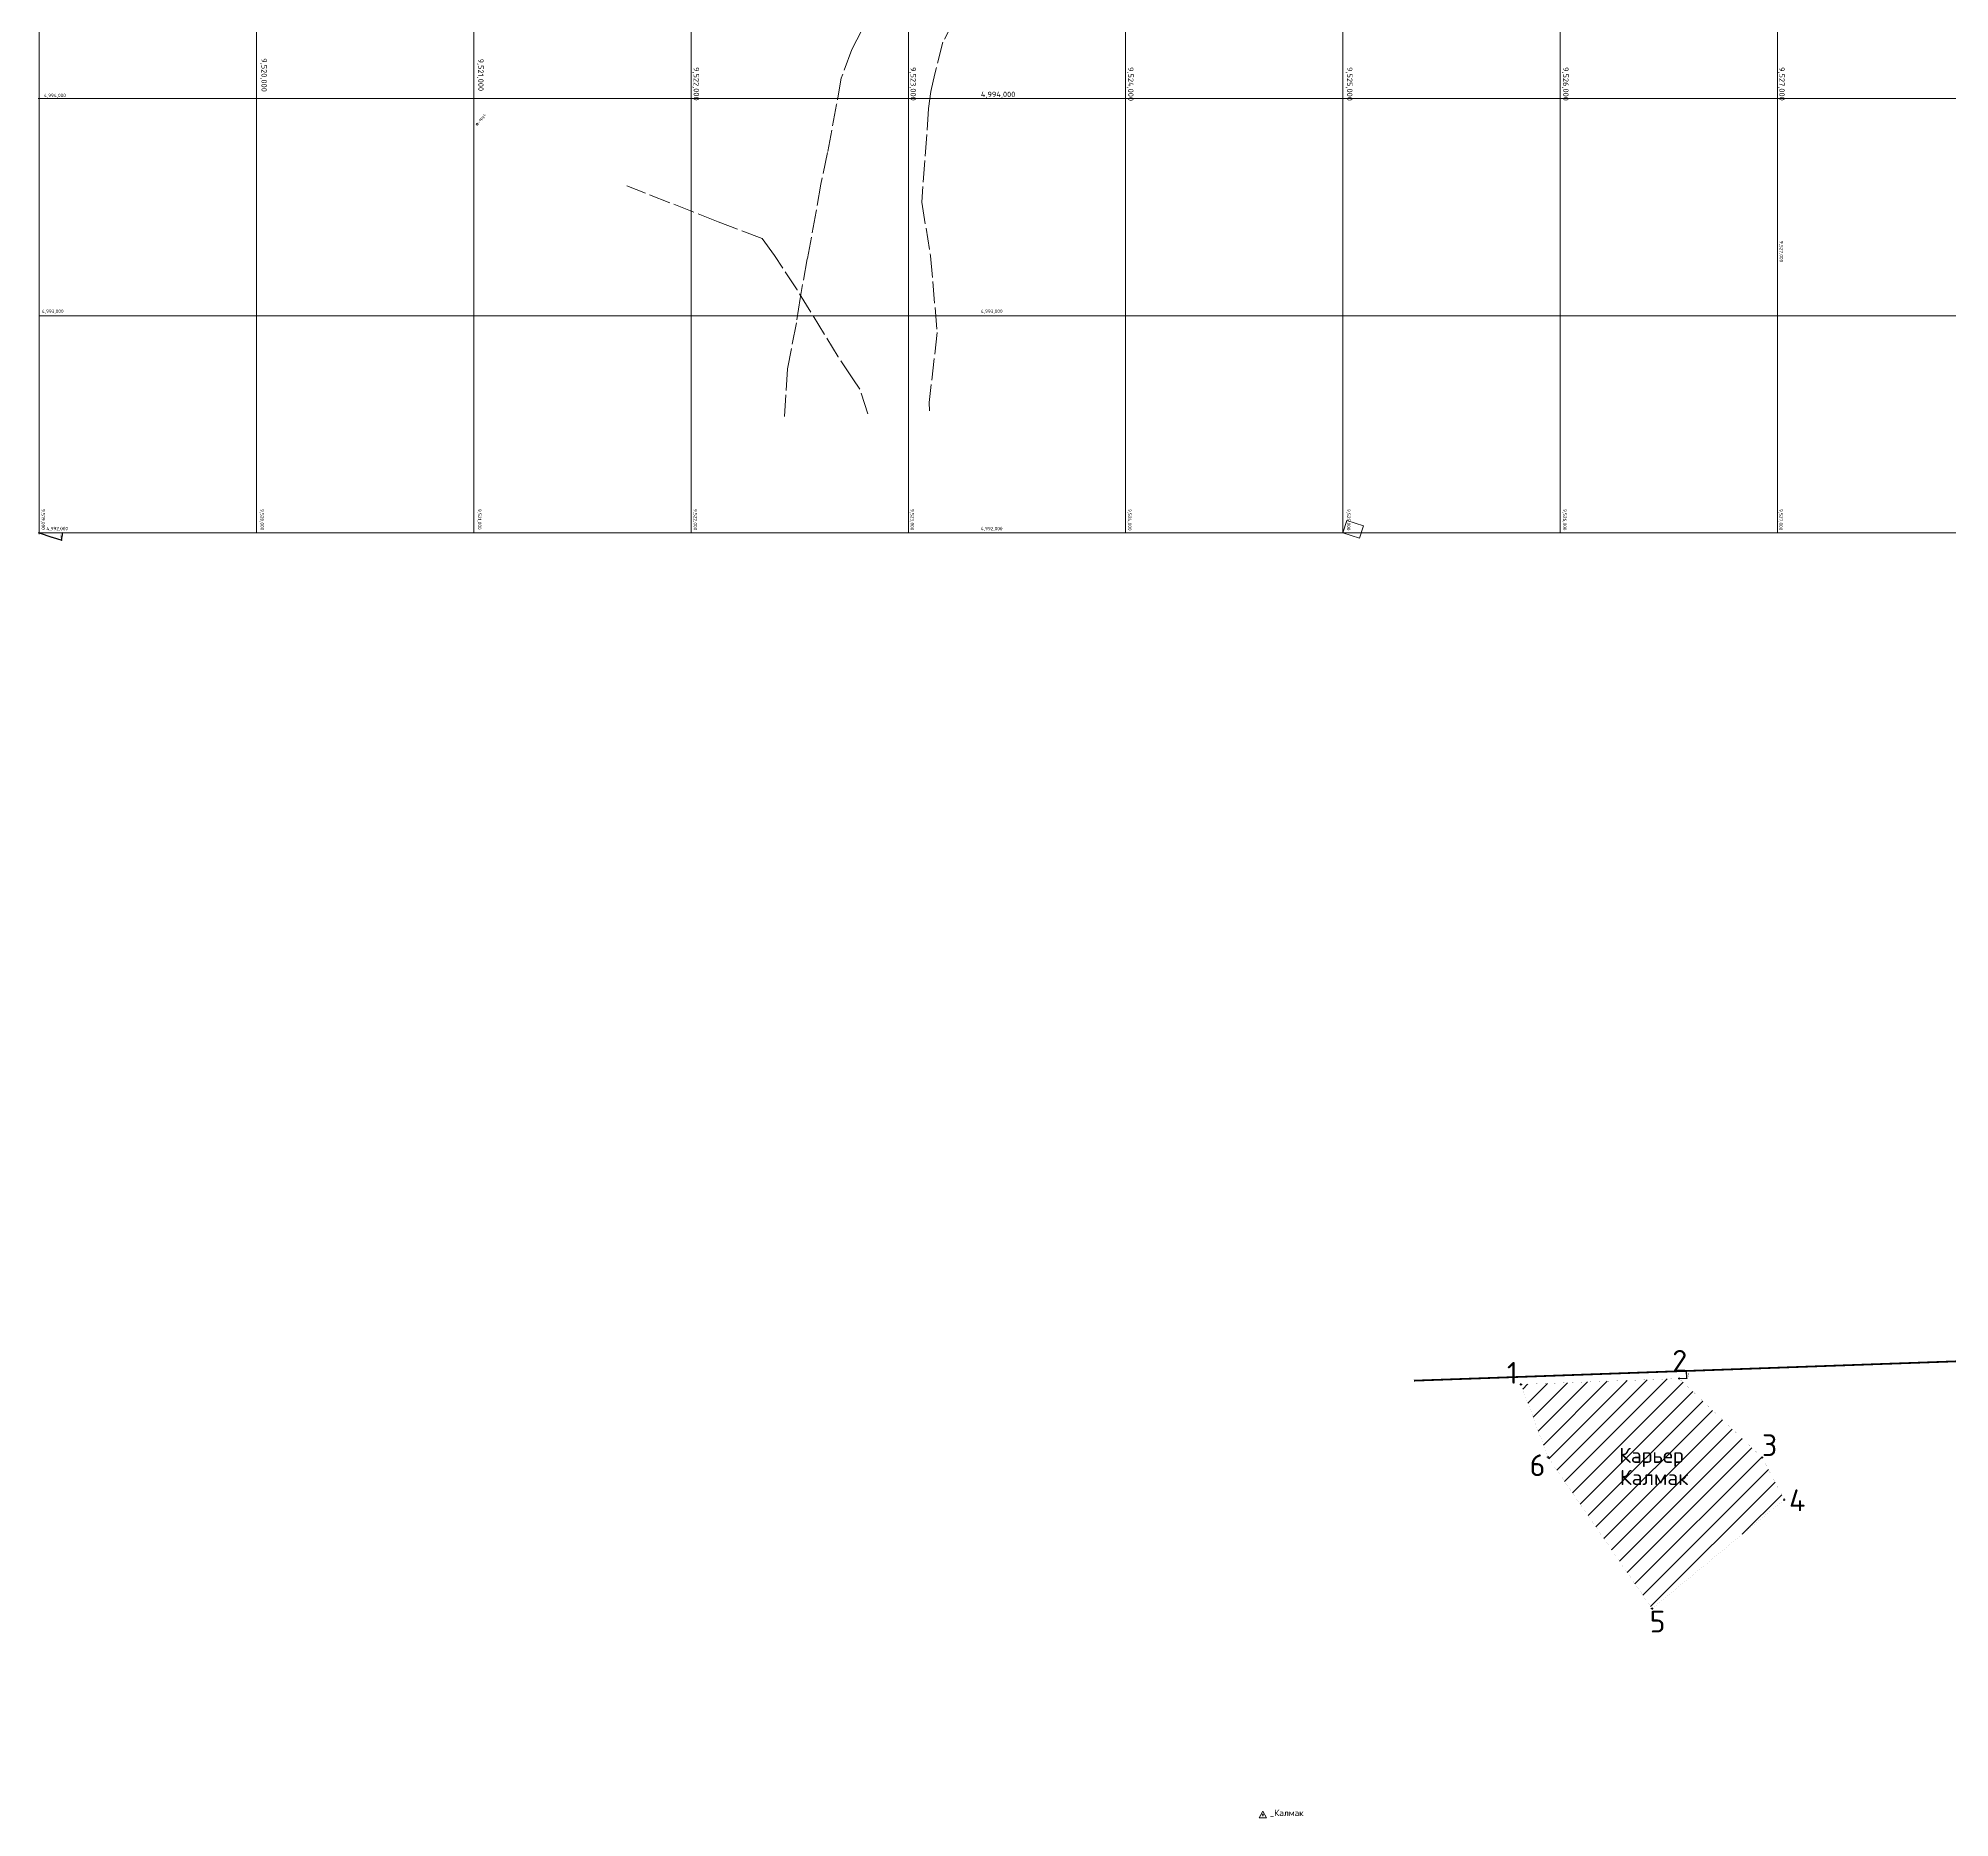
# Model space of a CAD drawing. Header units: millimetres. Extents: x 519 to 9564855, y -810 to 5021775.
# Drawn here: x 9518995 to 9527793, y 4986084 to 4994278 of the extents above; entities that cross this region are included whole.
import ezdxf

# ---------------------------------------------------------------- set-up
doc = ezdxf.new("R2010")
doc.units = ezdxf.units.MM
doc.header["$LTSCALE"] = 2
doc.header["$MEASUREMENT"] = 0
doc.header["$PDMODE"] = 2
doc.header["$PDSIZE"] = 5
doc.linetypes.add('92051501$0$GROUND1', pattern=[60, 50, -10])
doc.linetypes.add('92051501$0$GROUND2', pattern=[35, 25, -10])
for name, color, linetype in [('CONTROL', 7, 'Continuous'), ('GRID_PULKOVO', 7, 'Continuous'), ('OLD WELLS(dr.bfr2000)', 24, 'Continuous'), ('ROAD_ASF', 9, 'Continuous'), ('ROAD_FIELD', 255, '92051501$0$GROUND2'), ('Stage 11.Object 3.Color', 172, 'Continuous'), ('Скважины на 2015 год', 7, 'Continuous')]:
    doc.layers.add(name, color=color, linetype=linetype)
for name, color, linetype, lineweight in [('Карьер', 7, 'Continuous', 0), ('Электро', 1, 'Continuous', 30), ('Электроснаб', 1, 'Continuous', 18), ('Электроснабжене', 1, 'Continuous', 18)]:
    doc.layers.add(name, color=color, linetype=linetype, lineweight=lineweight)
doc.styles.add('Elect', font='isocpeur.ttf')
doc.styles.add('Simplex_Т', font='simplex.shx', dxfattribs={"width": 0.7, "oblique": 10})
doc.styles.get("Standard").update_dxf_attribs({"font": 'isocpeur.ttf', "width": 0.5})
doc.dimstyles.get("Standard").update_dxf_attribs({"dimtxt": 0.18, "dimasz": 0.18, "dimexe": 0.18, "dimexo": 0.0625, "dimgap": 0.09, "dimtad": 0, "dimtih": 1, "dimtoh": 1, "dimdec": 4, "dimzin": 0, "dimdsep": 46, "dimtxsty": 'Standard', "dimcen": 0.09, "dimadec": 0, "dimazin": 0, "dimtfac": 1, "dimtdec": 4, "dimtofl": 0, "dimtmove": 0, "dimatfit": 3, "dimfxl": 0, "dimtolj": 1, "dimtzin": 0, "dimarcsym": 0})

# ---------------------------------------------------------------- blocks, each defined once
blk = doc.blocks.new('_Oblique')
at = {"color": 0, "linetype": 'ByBlock', "lineweight": -2}
blk.add_line((-0.5, -0.5), (0.5, 0.5), dxfattribs=at)
blk = doc.blocks.new('*D62')
at = {"layer": 'DEFPOINTS', "color": 0, "lineweight": 0, "ltscale": 50, "transparency": 16777216}
for p in [(9519000, 4992000), (9519000, 4992000), (9519057.2, 4991981.4), (9519104.6, 4991977.8), (9533000, 4992000)]:
    blk.add_point(p, dxfattribs=at)
at = {"layer": 'Электро', "color": 0, "lineweight": -2, "ltscale": 50, "transparency": 16777216}
blk.add_line((9519059.6, 4991980.6), (9519104.1, 4991966.2), dxfattribs=at)
blk.add_arc((9519000, 4992000), 106.9, 342, 0, dxfattribs=at)
at = {"layer": 'Электро', "color": 0, "lineweight": -2, "ltscale": 50, "transparency": 16777216, "xscale": 3, "yscale": 3, "zscale": 3}
for p, rotation in [((9519101.7, 4991967), 252.0000000008218), ((9519106.9, 4992000), 90.0000000089865)]:
    blk.add_blockref('_Oblique', p, dxfattribs=dict(at, rotation=rotation))
at = {"layer": 'Электро', "color": 0, "ltscale": 50, "transparency": 16777216, "insert": (9519100.7, 4991984.1), "char_height": 8, "attachment_point": 5, "rotation": 81, "style": 'Simplex_Т'}
blk.add_mtext('18°', dxfattribs=at)
blk = doc.blocks.new('*D67')
at = {"layer": 'DEFPOINTS', "color": 0, "lineweight": 0, "ltscale": 50, "transparency": 16777216}
for p in [(9519000, 4992000), (9519000, 4992000), (9519057.2, 4991981.4), (9519104.6, 4991977.8), (9533000, 4992000)]:
    blk.add_point(p, dxfattribs=at)
at = {"layer": 'Электроснаб', "color": 0, "lineweight": -2, "ltscale": 50, "transparency": 16777216}
blk.add_line((9519059.6, 4991980.6), (9519104.1, 4991966.2), dxfattribs=at)
blk.add_arc((9519000, 4992000), 106.9, 342, 0, dxfattribs=at)
at = {"layer": 'Электроснаб', "color": 0, "lineweight": -2, "ltscale": 50, "transparency": 16777216, "xscale": 3, "yscale": 3, "zscale": 3}
for p, rotation in [((9519101.7, 4991967), 252.0000000008218), ((9519106.9, 4992000), 90.0000000089865)]:
    blk.add_blockref('_Oblique', p, dxfattribs=dict(at, rotation=rotation))
at = {"layer": 'Электроснаб', "color": 0, "lineweight": 0, "ltscale": 50, "transparency": 16777216, "insert": (9519100.7, 4991984.1), "char_height": 8, "attachment_point": 5, "rotation": 81, "style": 'Simplex_Т'}
blk.add_mtext('18°', dxfattribs=at)
blk = doc.blocks.new('*D72')
at = {"layer": 'DEFPOINTS', "color": 0, "lineweight": 0, "ltscale": 50, "transparency": 16777216}
for p in [(9519000, 4992000), (9519000, 4992000), (9519057.2, 4991981.4), (9519104.6, 4991977.8), (9533000, 4992000)]:
    blk.add_point(p, dxfattribs=at)
at = {"layer": 'Электроснабжене', "color": 0, "lineweight": -2, "ltscale": 50, "transparency": 16777216}
blk.add_line((9519059.6, 4991980.6), (9519104.1, 4991966.2), dxfattribs=at)
blk.add_arc((9519000, 4992000), 106.9, 342, 0, dxfattribs=at)
at = {"layer": 'Электроснабжене', "color": 0, "lineweight": -2, "ltscale": 50, "transparency": 16777216, "xscale": 3, "yscale": 3, "zscale": 3}
for p, rotation in [((9519101.7, 4991967), 252.0000000008218), ((9519106.9, 4992000), 90.0000000089865)]:
    blk.add_blockref('_Oblique', p, dxfattribs=dict(at, rotation=rotation))
at = {"layer": 'Электроснабжене', "color": 0, "lineweight": 0, "ltscale": 50, "transparency": 16777216, "insert": (9519100.7, 4991984.1), "char_height": 8, "attachment_point": 5, "rotation": 81, "style": 'Simplex_Т'}
blk.add_mtext('18°', dxfattribs=at)
blk = doc.blocks.new('*D78')
at = {"layer": 'DEFPOINTS', "color": 0, "linetype": 'ByBlock', "lineweight": 0, "ltscale": 50, "transparency": 16777216}
for p in [(9526546.2, 4988140), (9526547.4, 4988106.3), (9526581.6, 4988141.3)]:
    blk.add_point(p, dxfattribs=at)
at = {"layer": 'Электроснаб', "color": 0, "linetype": 'ByBlock', "lineweight": -2, "ltscale": 50, "transparency": 16777216}
for p, q in [((9526548.7, 4988140.1), (9526584.1, 4988141.4)), ((9526549.9, 4988106.4), (9526585.3, 4988107.7)), ((9526582.8, 4988107.6), (9526581.6, 4988141.3))]:
    blk.add_line(p, q, dxfattribs=at)
at = {"layer": 'Электроснаб', "color": 0, "linetype": 'ByBlock', "lineweight": -2, "ltscale": 50, "transparency": 16777216, "xscale": 3, "yscale": 3, "zscale": 3}
for p, rotation in [((9526581.6, 4988141.3), 92.04308501587626), ((9526582.8, 4988107.6), 272.0430850158762)]:
    blk.add_blockref('_Oblique', p, dxfattribs=dict(at, rotation=rotation))
at = {"layer": 'Электроснаб', "color": 0, "linetype": 'ByBlock', "lineweight": 0, "ltscale": 50, "transparency": 16777216, "insert": (9526588, 4988124.6), "char_height": 8, "attachment_point": 5, "rotation": 272.04309, "style": 'Simplex_Т'}
blk.add_mtext('33,7', dxfattribs=at)

msp = doc.modelspace()

# ---------------------------------------------------------------- hatches: boundary and pattern name
at = {"layer": 'Карьер', "linetype": 'ByBlock', "lineweight": 0, "ltscale": 50}
h = msp.add_hatch(dxfattribs=at)
h.set_pattern_fill('ANSI31', color=6, scale=500)
h.paths.add_polyline_path([(9527031.17, 4987548.56), (9526929.91, 4987742.42), (9526547.45, 4988106.33), (9525819.64, 4988079.26), (9525944.04, 4987743.89), (9526422.7, 4987046.88)])
h.paths.add_polyline_path([(9526257.7911, 4987598.49169), (9526614.7911, 4987598.49169), (9526614.7911, 4987703.49169), (9526257.7911, 4987703.49169)], flags=24)
h.paths.add_polyline_path([(9526249.02978, 4987673.98867), (9526644.52978, 4987673.98867), (9526644.52978, 4987810.48867), (9526249.02978, 4987810.48867)], flags=24)

# ---------------------------------------------------------------- linework, layer by layer
at = {"layer": 'CONTROL', "lineweight": 0}
for p, q in [((9524631.51659, 4986113.71894), (9524614.10667, 4986083.70101)), ((9524614.10667, 4986083.70101), (9524648.9265, 4986083.70101)), ((9524614.10667, 4986083.70101), (9524648.9265, 4986083.70101)), ((9524648.9265, 4986083.70101), (9524631.51659, 4986113.71894)), ((9524648.9265, 4986083.70101), (9524631.51659, 4986113.71894))]:
    msp.add_line(p, q, dxfattribs=at)
at = {"layer": 'GRID_PULKOVO', "lineweight": 0}
for p, q in [((9523000, 5011000), (9523000, 4992000)), ((9524000, 5011000), (9524000, 4992000)), ((9525000, 5011000), (9525000, 4992000)), ((9526000, 5011000), (9526000, 4992000)), ((9527000, 5011000), (9527000, 4992000)), ((9519000, 5010000), (9519000, 4992000)), ((9520000, 5010000), (9520000, 4992000)), ((9521000, 5010000), (9521000, 4992000)), ((9522000, 5010000), (9522000, 4992000)), ((9519000, 4994000), (9533000, 4994000)), ((9519000, 4993000), (9533000, 4993000)), ((9519000, 4992000), (9533000, 4992000))]:
    msp.add_line(p, q, dxfattribs=at)
at = {"layer": 'GRID_PULKOVO', "color": 5, "linetype": 'ByBlock', "lineweight": 0, "ltscale": 80}
msp.add_point((9519000, 4992000), dxfattribs=at)
at = {"layer": 'OLD WELLS(dr.bfr2000)', "lineweight": 0}
msp.add_circle((9521015.152, 4993882.192), 5, dxfattribs=at)
at = {"layer": 'ROAD_ASF', "linetype": 'ByBlock', "lineweight": 0, "ltscale": 50, "const_width": 8}
msp.add_lwpolyline([(9525326.6, 4988096.5), (9529284.7, 4988237.7), (9532115.19108, 4989345.11014)], dxfattribs=at)
at = {"layer": 'ROAD_FIELD', "linetype": '92051501$0$GROUND1', "lineweight": 0}
for points in [[(9523588.26203, 4995662.06641), (9523532.54019, 4995613.61086), (9523425.837, 4995474.255), (9523378.537, 4995405.655), (9523333.737, 4995314.055), (9523231.2364, 4995186.39223), (9523142.337, 4995076.855), (9523085.637, 4994917.055), (9523055.137, 4994833.355), (9523021.937, 4994747.255), (9522876.437, 4994486.755), (9522786.27817, 4994314.51292), (9522739.337, 4994225.655), (9522690.937, 4994093.555), (9522669.937, 4993973.355), (9522627.75277, 4993752.52436), (9522597.637, 4993606.755), (9522575.237, 4993480.355), (9522534.937, 4993262.055), (9522501.237, 4993080.055), (9522485.437, 4992967.755), (9522443.09503, 4992756.29474), (9522429.24221, 4992531.01557)], [(9523591.937, 4995658.855), (9523574.82655, 4995616.74594), (9523588.75818, 4995549.66339), (9523562.16139, 4995380.05852), (9523563.137, 4995217.855), (9523531.037, 4995136.255), (9523337.90383, 4994668.18661), (9523265.7125, 4994470.73622), (9523159.337, 4994259.655), (9523121.037, 4994114.055), (9523103.93647, 4994032.09814), (9523093.237, 4993954.155), (9523061.97258, 4993522.72109), (9523102.037, 4993276.755), (9523132.64409, 4992922.77557), (9523095.99964, 4992600.46961), (9523096.72584, 4992562.92903)], [(9522813.63189, 4992548.19031), (9522777.137, 4992661.855), (9522744.137, 4992710.055), (9522676.36121, 4992811.56156), (9522488.337, 4993119.055), (9522384.437, 4993278.055), (9522326.38096, 4993355.87244), (9522124.937, 4993432.755), (9521704.837, 4993598.255)]]:
    msp.add_lwpolyline(points, dxfattribs=at)
at = {"layer": 'Stage 11.Object 3.Color', "color": 131, "linetype": 'ByBlock', "lineweight": 0, "ltscale": 25}
for p in [(9519000, 4994000), (9519000, 4992000)]:
    msp.add_point(p, dxfattribs=at)
at = {"layer": 'Карьер', "color": 6, "linetype": 'ByBlock', "lineweight": 0, "ltscale": 50, "const_width": 0.2}
msp.add_lwpolyline([(9525819.64, 4988079.26), (9526547.45, 4988106.33), (9526929.91, 4987742.42), (9527031.17, 4987548.56), (9526422.7, 4987046.88), (9525944.04, 4987743.89), (9525819.64, 4988079.26)], dxfattribs=at)
at = {"layer": 'Карьер', "color": 0, "linetype": 'ByBlock', "lineweight": 0, "ltscale": 50}
for p in [(9525819.64, 4988079.26), (9525944.04, 4987743.89), (9526929.91, 4987742.42), (9527031.17, 4987548.56), (9526422.7, 4987046.88)]:
    msp.add_point(p, dxfattribs=at)
at = {"layer": 'Скважины на 2015 год', "color": 0, "linetype": 'ByBlock', "lineweight": 0, "ltscale": 5}
msp.add_lwpolyline([(9525094.52767, 4992032.62699), (9525076.15866, 4991975.50799), (9525000, 4992000), (9525018.36901, 4992057.119), (9525094.52767, 4992032.62699)], dxfattribs=at)
at = {"layer": 'Электро', "ltscale": 50}
msp.add_line((9519000, 4992000), (9519057.22598, 4991981.40615), dxfattribs=at)
at = {"layer": 'Электроснаб', "color": 1, "lineweight": 0, "ltscale": 50}
msp.add_line((9519000, 4992000), (9519057.22598, 4991981.40615), dxfattribs=at)
at = {"layer": 'Электроснаб', "color": 0, "linetype": 'ByBlock', "lineweight": 0, "ltscale": 50}
for p in [(9526547.45, 4988106.33), (9524631.21, 4986096.76)]:
    msp.add_point(p, dxfattribs=at)
at = {"layer": 'Электроснабжене', "color": 1, "lineweight": 0, "ltscale": 50}
msp.add_line((9519000, 4992000), (9519057.22598, 4991981.40615), dxfattribs=at)

# ---------------------------------------------------------------- texts
at = {"layer": 'CONTROL', "lineweight": 0, "style": 'Elect'}
msp.add_text(' _Калмак', height=30.011925, rotation=0.000000027, dxfattribs=at).set_placement((9524644.49021, 4986091.35001))
at = {"layer": 'GRID_PULKOVO', "lineweight": 0, "style": 'Elect'}
for s, height, rotation, p in [('9,520,000', 25, 270, (9520022.4314, 4994185.94199)), ('9,521,000', 25, 270, (9521019.72541, 4994184.28062)), ('9,522,000', 25, 270, (9522011.72843, 4994145.40313)), ('9,523,000', 25, 270, (9523009.95729, 4994145.40313)), ('9,524,000', 25, 270, (9524011.23437, 4994145.40313)), ('9,525,000', 25, 270, (9525018.88892, 4994145.40313)), ('9,526,000', 25, 270, (9526013.53583, 4994145.40313)), ('9,527,000', 25, 270, (9527008.14255, 4994145.40313)), ('4,994,000', 15.875, 0.000000027, (9519021.47071, 4994006.98416)), ('4,994,000', 25, 0.000000027, (9523333.62137, 4994006.98416)), ('9,527,000', 15.875, 270, (9527010.36894, 4993345.31886)), ('4,993,000', 15.875, 0.000000027, (9519011.71074, 4993013.09351)), ('4,993,000', 15.875, 0.000000027, (9523333.62137, 4993013.09351)), ('9,519,000', 15.875, 270, (9519010.30911, 4992110.54432)), ('4,992,000', 15.875, 0.000000027, (9519032.70154, 4992012.40022)), ('9,520,000', 15.875, 270, (9520017.74441, 4992110.54432)), ('9,521,000', 15.875, 270, (9521018.71101, 4992110.54432)), ('9,522,000', 15.875, 270, (9522011.72843, 4992110.54432)), ('9,523,000', 15.875, 270, (9523009.95729, 4992110.54432)), ('4,992,000', 15.875, 0.000000027, (9523333.62137, 4992012.40022)), ('9,524,000', 15.875, 270, (9524011.23437, 4992110.54432)), ('9,525,000', 15.875, 270, (9525018.88892, 4992110.54432)), ('9,526,000', 15.875, 270, (9526013.53584, 4992110.54432)), ('9,527,000', 15.875, 270, (9527008.14255, 4992110.54432))]:
    msp.add_text(s, height=height, rotation=rotation, dxfattribs=at).set_placement(p)
at = {"layer": 'OLD WELLS(dr.bfr2000)', "lineweight": 0, "style": 'Elect'}
msp.add_text(' _spg4', height=12.5, rotation=44.999999925, dxfattribs=at).set_placement((9521015.152, 4993882.192))
at = {"layer": 'Карьер', "lineweight": 0, "style": 'Elect'}
for s, height, p in [('1', 100, (9525755.12822, 4988082.54594)), ('2', 100, (9526516.1062, 4988137.9222)), ('3', 100, (9526928.79901, 4987749.5923)), ('6', 100, (9525859.32337, 4987657.07068)), ('Карьер ', 70, (9526271.77978, 4987717.73867)), ('Калмак', 70, (9526275.2911, 4987615.99169)), ('4', 100, (9527053.73173, 4987495.63002)), ('5', 100, (9526411.76489, 4986937.13319))]:
    msp.add_text(s, height=height, rotation=0.000000027, dxfattribs=at).set_placement(p)

# ---------------------------------------------------------------- dimensions: what is measured, and where the dimension line sits
at = {"layer": 'Электро', "ltscale": 50}
dim = msp.add_angular_dim_2l(base=(9519104.58286, 4991977.77023), line1=((9519000, 4992000), (9533000, 4992000)), line2=((9519000, 4992000), (9519057.22598, 4991981.40615)), dimstyle='Standard', override={"dimtxt": 8, "dimasz": 3, "dimexe": 2.5, "dimexo": 2.5, "dimgap": 1, "dimtad": 1, "dimtih": 0, "dimtoh": 0, "dimdec": 2, "dimzin": 8, "dimdsep": 44, "dimtxsty": 'Simplex_Т', "dimblk": 'Oblique', "dimcen": 50, "dimtdec": 2, "dimtofl": 1, "dimfxl": 5, "dimtolj": 0, "dimtzin": 8}, dxfattribs=at)
dim.commit()
dim.dimension.update_dxf_attribs({"geometry": '*D62', "text_midpoint": (9519100.6645, 4991984.05631)})
at = {"layer": 'Электроснаб', "color": 1, "lineweight": 0, "ltscale": 50}
dim = msp.add_angular_dim_2l(base=(9519104.58286, 4991977.77023), line1=((9519000, 4992000), (9533000, 4992000)), line2=((9519000, 4992000), (9519057.22598, 4991981.40615)), dimstyle='Standard', override={"dimtxt": 8, "dimasz": 3, "dimexe": 2.5, "dimexo": 2.5, "dimgap": 1, "dimtad": 1, "dimtih": 0, "dimtoh": 0, "dimdec": 2, "dimzin": 8, "dimdsep": 44, "dimtxsty": 'Simplex_Т', "dimblk": 'Oblique', "dimcen": 50, "dimtdec": 2, "dimtofl": 1, "dimfxl": 5, "dimtolj": 0, "dimtzin": 8}, dxfattribs=at)
dim.commit()
dim.dimension.update_dxf_attribs({"geometry": '*D67', "text_midpoint": (9519100.6645, 4991984.05631)})
at = {"layer": 'Электроснаб', "color": 0, "linetype": 'ByBlock', "lineweight": 0, "ltscale": 50}
dim = msp.add_aligned_dim(p1=(9526547.45, 4988106.33), p2=(9526546.24853, 4988140.00935), distance=-35.4048, dimstyle='Standard', override={"dimtxt": 8, "dimasz": 3, "dimexe": 2.5, "dimexo": 2.5, "dimgap": 1, "dimtad": 1, "dimtih": 0, "dimtoh": 0, "dimdec": 2, "dimzin": 8, "dimdsep": 44, "dimtxsty": 'Simplex_Т', "dimblk": 'Oblique', "dimcen": 50, "dimtdec": 2, "dimtofl": 1, "dimfxl": 3, "dimtolj": 0, "dimtzin": 8}, dxfattribs=at)
dim.commit()
dim.dimension.update_dxf_attribs({"geometry": '*D78', "text_midpoint": (9526587.9898, 4988124.63731)})
at = {"layer": 'Электроснабжене', "color": 1, "lineweight": 0, "ltscale": 50}
dim = msp.add_angular_dim_2l(base=(9519104.58286, 4991977.77023), line1=((9519000, 4992000), (9533000, 4992000)), line2=((9519000, 4992000), (9519057.22598, 4991981.40615)), dimstyle='Standard', override={"dimtxt": 8, "dimasz": 3, "dimexe": 2.5, "dimexo": 2.5, "dimgap": 1, "dimtad": 1, "dimtih": 0, "dimtoh": 0, "dimdec": 2, "dimzin": 8, "dimdsep": 44, "dimtxsty": 'Simplex_Т', "dimblk": 'Oblique', "dimcen": 50, "dimtdec": 2, "dimtofl": 1, "dimfxl": 5, "dimtolj": 0, "dimtzin": 8}, dxfattribs=at)
dim.commit()
dim.dimension.update_dxf_attribs({"geometry": '*D72', "text_midpoint": (9519100.6645, 4991984.05631)})

doc.saveas('drawing.dxf')
